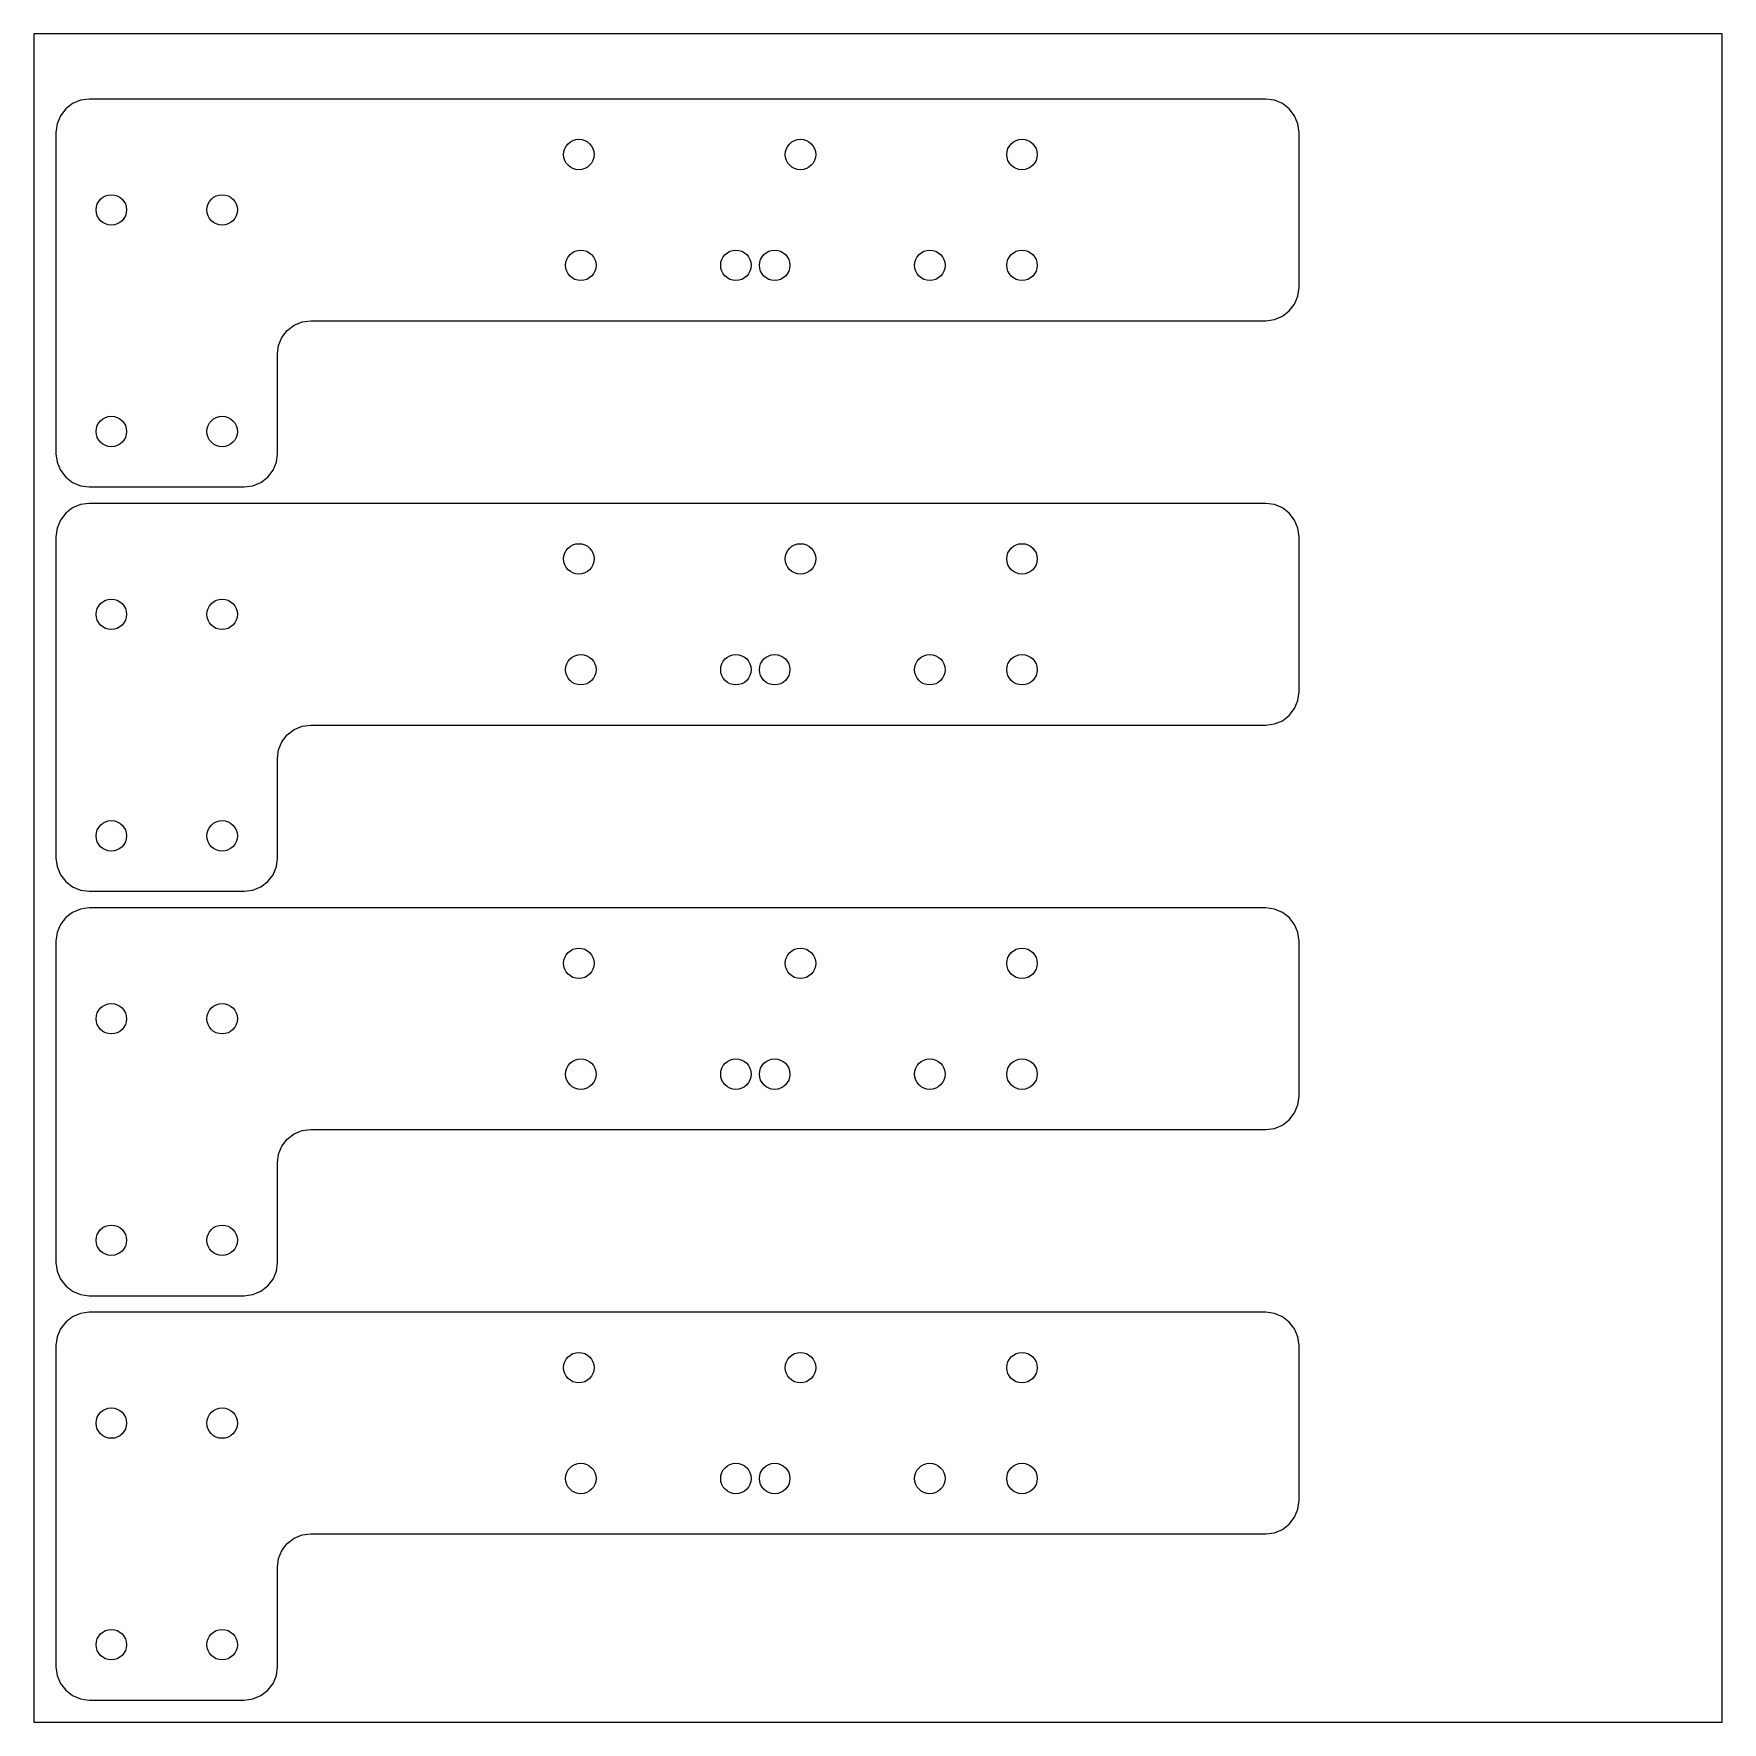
# Model space of a CAD drawing. Header units: millimetres. Extents: x 0 to 305, y 0 to 305.
import ezdxf

# ---------------------------------------------------------------- set-up
doc = ezdxf.new("R2010")
doc.units = ezdxf.units.MM

msp = doc.modelspace()

# ---------------------------------------------------------------- linework, layer by layer
at = {"layer": 'CUT'}
for points in [[(222.4, 253), (223.95, 253.2), (225.4, 253.8), (226.64, 254.76), (227.6, 256), (228.2, 257.45), (228.4, 259), (228.4, 287), (228.2, 288.55), (227.6, 290), (226.64, 291.24), (225.4, 292.2), (223.95, 292.8), (222.4, 293), (10, 293), (8.45, 292.8), (7, 292.2), (5.76, 291.24), (4.8, 290), (4.2, 288.55), (4, 287), (4, 229), (4.2, 227.45), (4.8, 226), (5.76, 224.76), (7, 223.8), (8.45, 223.2), (10, 223), (38, 223), (39.55, 223.2), (41, 223.8), (42.24, 224.76), (43.2, 226), (43.8, 227.45), (44, 229), (44, 247), (44.2, 248.55), (44.8, 250), (45.76, 251.24), (47, 252.2), (48.45, 252.8), (50, 253)], [(222.4, 180), (223.95, 180.2), (225.4, 180.8), (226.64, 181.76), (227.6, 183), (228.2, 184.45), (228.4, 186), (228.4, 214), (228.2, 215.55), (227.6, 217), (226.64, 218.24), (225.4, 219.2), (223.95, 219.8), (222.4, 220), (10, 220), (8.45, 219.8), (7, 219.2), (5.76, 218.24), (4.8, 217), (4.2, 215.55), (4, 214), (4, 156), (4.2, 154.45), (4.8, 153), (5.76, 151.76), (7, 150.8), (8.45, 150.2), (10, 150), (38, 150), (39.55, 150.2), (41, 150.8), (42.24, 151.76), (43.2, 153), (43.8, 154.45), (44, 156), (44, 174), (44.2, 175.55), (44.8, 177), (45.76, 178.24), (47, 179.2), (48.45, 179.8), (50, 180)], [(222.4, 107), (223.95, 107.2), (225.4, 107.8), (226.64, 108.76), (227.6, 110), (228.2, 111.45), (228.4, 113), (228.4, 141), (228.2, 142.55), (227.6, 144), (226.64, 145.24), (225.4, 146.2), (223.95, 146.8), (222.4, 147), (10, 147), (8.45, 146.8), (7, 146.2), (5.76, 145.24), (4.8, 144), (4.2, 142.55), (4, 141), (4, 83), (4.2, 81.45), (4.8, 80), (5.76, 78.76), (7, 77.8), (8.45, 77.2), (10, 77), (38, 77), (39.55, 77.2), (41, 77.8), (42.24, 78.76), (43.2, 80), (43.8, 81.45), (44, 83), (44, 101), (44.2, 102.55), (44.8, 104), (45.76, 105.24), (47, 106.2), (48.45, 106.8), (50, 107)], [(222.4, 34), (223.95, 34.2), (225.4, 34.8), (226.64, 35.76), (227.6, 37), (228.2, 38.45), (228.4, 40), (228.4, 68), (228.2, 69.55), (227.6, 71), (226.64, 72.24), (225.4, 73.2), (223.95, 73.8), (222.4, 74), (10, 74), (8.45, 73.8), (7, 73.2), (5.76, 72.24), (4.8, 71), (4.2, 69.55), (4, 68), (4, 10), (4.2, 8.45), (4.8, 7), (5.76, 5.76), (7, 4.8), (8.45, 4.2), (10, 4), (38, 4), (39.55, 4.2), (41, 4.8), (42.24, 5.76), (43.2, 7), (43.8, 8.45), (44, 10), (44, 28), (44.2, 29.55), (44.8, 31), (45.76, 32.24), (47, 33.2), (48.45, 33.8), (50, 34)]]:
    msp.add_lwpolyline(points, close=True, dxfattribs=at)
for centre in [(98.4, 283), (138.4, 283), (178.4, 283), (14, 273), (34, 273), (98.75, 263), (98.75, 263), (126.75, 263), (126.75, 263), (133.75, 263), (133.75, 263), (161.75, 263), (161.75, 263), (178.4, 263), (14, 233), (34, 233), (98.4, 210), (138.4, 210), (178.4, 210), (14, 200), (34, 200), (98.75, 190), (98.75, 190), (126.75, 190), (126.75, 190), (133.75, 190), (133.75, 190), (161.75, 190), (161.75, 190), (178.4, 190), (14, 160), (34, 160), (98.4, 137), (138.4, 137), (178.4, 137), (14, 127), (34, 127), (98.75, 117), (98.75, 117), (126.75, 117), (126.75, 117), (133.75, 117), (133.75, 117), (161.75, 117), (161.75, 117), (178.4, 117), (14, 87), (34, 87), (98.4, 64), (138.4, 64), (178.4, 64), (14, 54), (34, 54), (98.75, 44), (98.75, 44), (126.75, 44), (126.75, 44), (133.75, 44), (133.75, 44), (161.75, 44), (161.75, 44), (178.4, 44), (14, 14), (34, 14)]:
    msp.add_circle(centre, 2.75, dxfattribs=at)
at = {"layer": 'SHEET'}
msp.add_lwpolyline([(0, 0), (304.8, 0), (304.8, 304.8), (0, 304.8)], close=True, dxfattribs=at)

doc.saveas('drawing.dxf')
